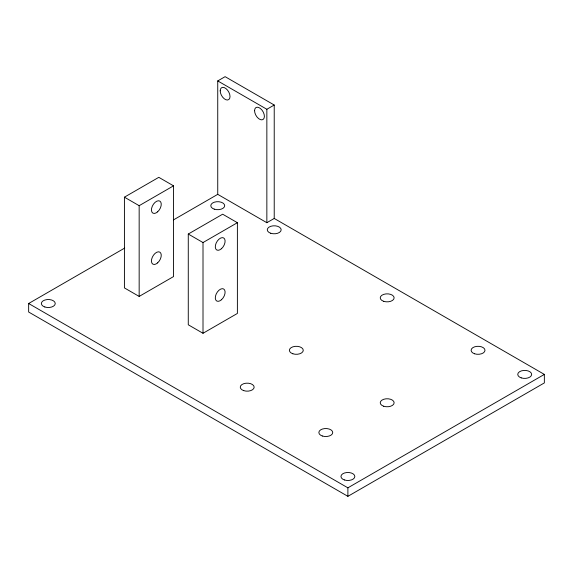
<?xml version="1.0" encoding="UTF-8"?>
<svg xmlns="http://www.w3.org/2000/svg" width="573" height="573" viewBox="0 0 573 573"><rect width="100%" height="100%" fill="white"/><g stroke="black" fill="none" stroke-linecap="round" stroke-linejoin="round"><path stroke-width="0.86" d="M274.223 218.449L266.853 222.704L217.74 194.347L217.74 80.922L225.11 76.667L274.223 105.024L274.223 218.449L544.35 374.405L544.35 382.914L347.89 496.333L28.65 312.02L28.65 303.511L124.742 248.037M217.74 80.922L266.853 109.278L274.223 105.024M124.42 197.176L158.8 177.329L173.54 185.838L173.54 276.573L139.16 296.427L124.42 287.918L124.42 197.176L139.16 205.686L173.54 185.838M173.569 219.846L217.74 194.347M188.273 234.042L222.653 214.195L237.387 222.696L237.387 313.438L203.007 333.285L188.273 324.784L188.273 234.042L203.007 242.551L237.387 222.696M28.65 303.511L347.89 487.831L544.35 374.405M347.89 487.831L347.89 496.333M266.853 109.278L266.853 222.704M203.007 242.551L203.007 333.285M139.16 205.686L139.16 296.427M383.709 301.319A6.948 4.011 0 0 0 394.131 297.845A6.948 4.011 0 0 0 383.709 294.372A6.948 4.011 0 0 0 383.709 301.319M474.573 353.777A6.948 4.011 0 0 0 484.994 350.304A6.948 4.011 0 0 0 474.573 346.83A6.948 4.011 0 0 0 474.573 353.777M292.853 353.777A6.948 4.011 0 0 0 303.267 350.304A6.948 4.011 0 0 0 292.853 346.83A6.948 4.011 0 0 0 292.853 353.777M383.709 406.236A6.948 4.011 0 0 0 394.131 402.762A6.948 4.011 0 0 0 383.709 399.288A6.948 4.011 0 0 0 383.709 406.236M243.733 390.636A6.948 4.011 0 0 0 254.154 387.162A6.948 4.011 0 0 0 243.733 383.688A6.948 4.011 0 0 0 243.733 390.636M322.32 436.003A6.948 4.011 0 0 0 332.734 432.536A6.948 4.011 0 0 0 322.32 429.062A6.948 4.011 0 0 0 322.32 436.003M220.197 90.842A6.948 4.011 60 0 0 227.56 100.01A6.948 4.011 60 0 0 227.56 90.183A6.948 4.011 60 0 0 220.197 90.842M254.577 110.689A6.948 4.011 60 0 0 261.94 119.857A6.948 4.011 60 0 0 261.94 110.037A6.948 4.011 60 0 0 254.577 110.689M221.465 299.751A6.948 4.011 -60 0 0 223.671 288.993A6.948 4.011 -60 0 0 215.455 296.277A6.948 4.011 -60 0 0 221.465 299.751M221.465 248.711A6.948 4.011 -60 0 0 223.671 237.953A6.948 4.011 -60 0 0 215.455 245.237A6.948 4.011 -60 0 0 221.465 248.711M157.618 211.845A6.948 4.011 -60 0 0 159.817 201.087A6.948 4.011 -60 0 0 151.601 208.371A6.948 4.011 -60 0 0 157.618 211.845M157.618 262.885A6.948 4.011 -60 0 0 159.817 252.127A6.948 4.011 -60 0 0 151.601 259.419A6.948 4.011 -60 0 0 157.618 262.885M44.823 306.985A6.948 4.011 0 0 0 55.244 303.511A6.948 4.011 0 0 0 44.823 300.044A6.948 4.011 0 0 0 44.823 306.985M344.423 479.959A6.948 4.011 0 0 0 354.837 476.485A6.948 4.011 0 0 0 344.423 473.012A6.948 4.011 0 0 0 344.423 479.959M521.229 377.879A6.948 4.011 0 0 0 531.651 374.405A6.948 4.011 0 0 0 521.229 370.932A6.948 4.011 0 0 0 521.229 377.879M214.266 209.159A6.948 4.011 0 0 0 224.688 205.686A6.948 4.011 0 0 0 214.266 202.212A6.948 4.011 0 0 0 214.266 209.159M270.75 233.261A6.948 4.011 0 0 0 281.164 229.787A6.948 4.011 0 0 0 270.75 226.314A6.948 4.011 0 0 0 270.75 233.261"/></g></svg>
